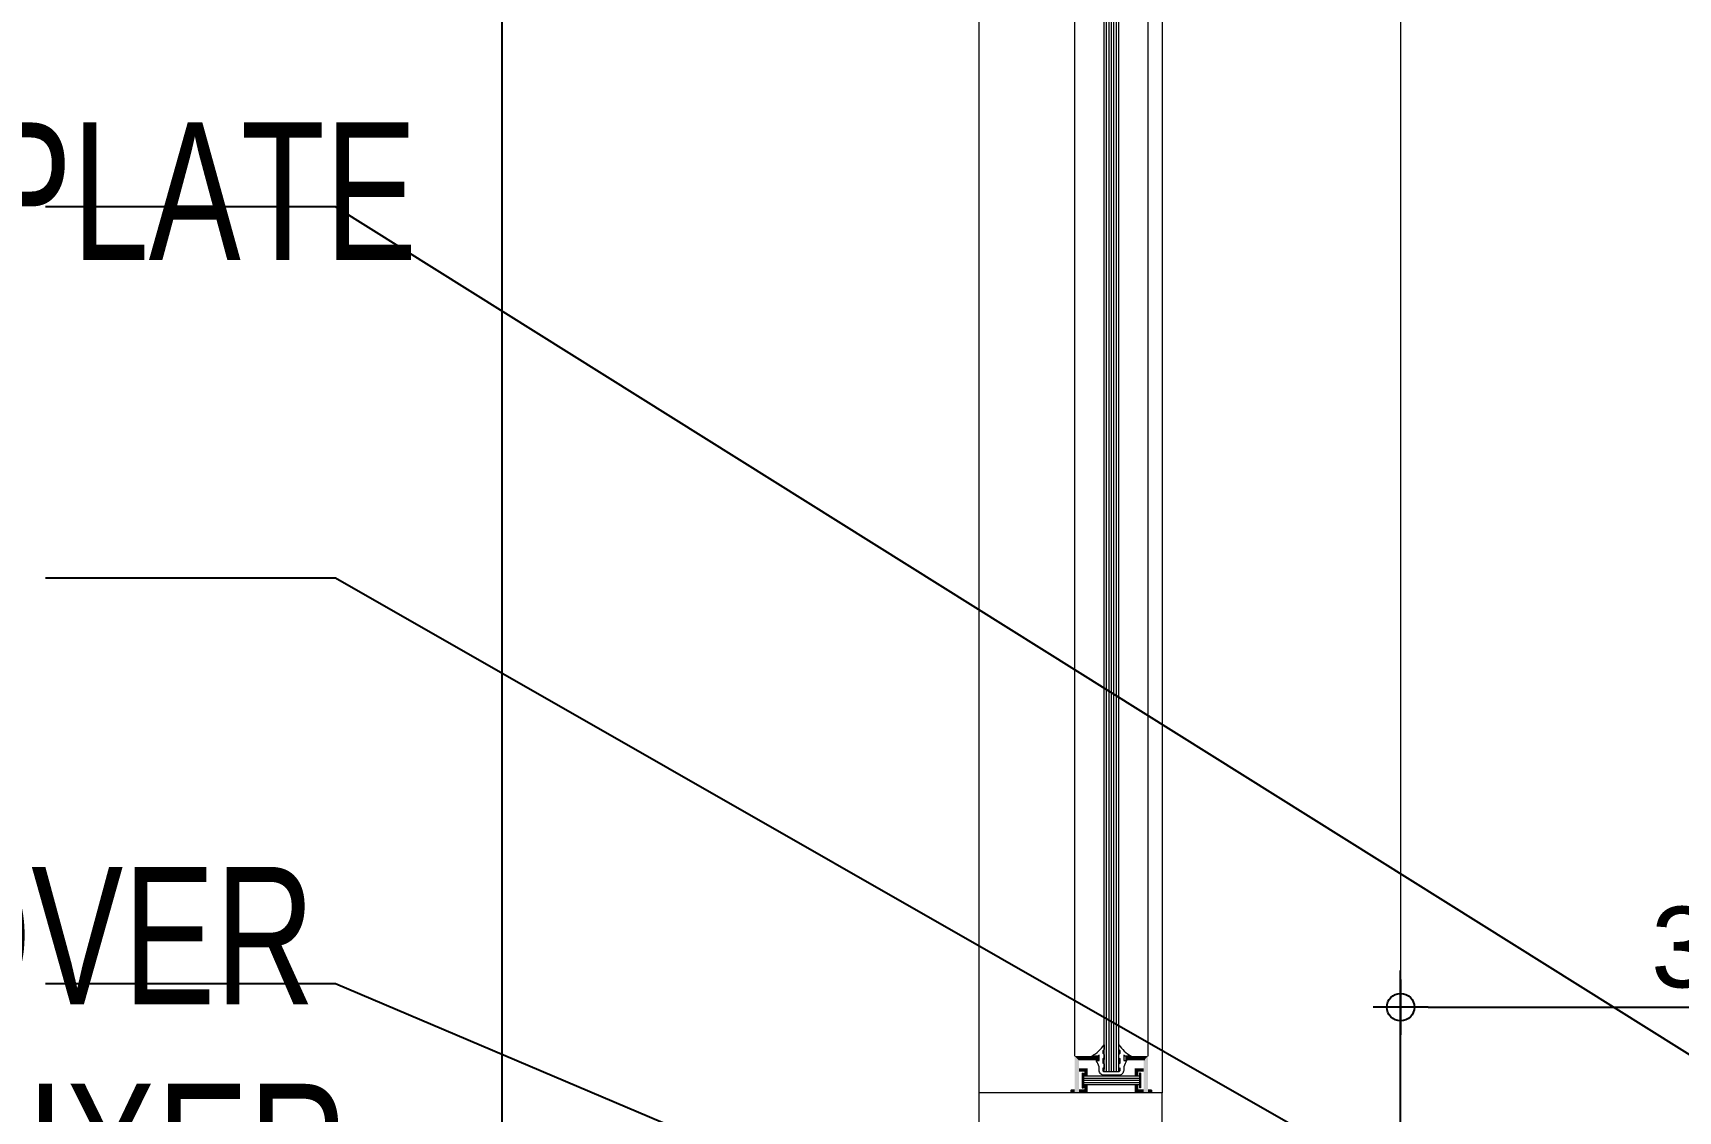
# Model space of a CAD drawing. Header units: inches. Extents: x 258415 to 640093, y 441672 to 945769.
# Drawn here: x 317313 to 318210, y 460884 to 461472 of the extents above; entities that cross this region are included whole.
import ezdxf

# ---------------------------------------------------------------- set-up
doc = ezdxf.new("R2010")
doc.units = ezdxf.units.IN
doc.header["$MEASUREMENT"] = 0
for name, color, linetype in [('A-DIMESNION-1', 7, 'Continuous'), ('CQ section wall', 3, 'Continuous'), ('CQ text label', 3, 'Continuous'), ('CQ_callout', 34, 'Continuous'), ('DIM', 251, 'Continuous'), ('Layer1', 1, 'Continuous')]:
    doc.layers.add(name, color=color, linetype=linetype)
for name, color, linetype, lineweight in [('A-FLOR-SLAB', 5, 'Continuous', 40), ('A-GLAZ', 134, 'Continuous', 18), ('A-RNDR-ALUM', 1, 'Continuous', 9), ('A-RNDR-PT36', 253, 'Continuous', 20), ('CQ Marble', 6, 'Continuous', 0)]:
    doc.layers.add(name, color=color, linetype=linetype, lineweight=lineweight)
doc.styles.add('DIM 50', font='romans.shx', dxfattribs={"width": 0.75, "height": 100})
doc.styles.get("Standard").update_dxf_attribs({"font": 'arial.ttf'})
doc.dimstyles.new('CQ Anno', dxfattribs={"dimscale": 40, "dimtxt": 2.2, "dimasz": 0.75, "dimexe": 1, "dimexo": 0.5, "dimgap": 0.5, "dimtad": 1, "dimrnd": 1, "dimdsep": 46, "dimtxsty": 'Standard', "dimblk": 'x-04-bw-gf-dim-50$0$DIM12', "dimcen": 0.0025, "dimdle": 0.5, "dimclrd": 8, "dimclre": 8, "dimclrt": 2, "dimazin": 2, "dimtfac": 1, "dimtix": 1, "dimtmove": 1, "dimatfit": 0, "dimfxl": 50, "dimtolj": 1, "dimtzin": 0, "dimlwd": -1, "dimarcsym": 1})
doc.dimstyles.get("Standard").update_dxf_attribs({"dimtxt": 0.18, "dimasz": 0.18, "dimexe": 0.18, "dimexo": 0.0625, "dimgap": 0.09, "dimtad": 0, "dimtih": 1, "dimtoh": 1, "dimdec": 4, "dimzin": 0, "dimdsep": 46, "dimtxsty": 'Standard', "dimcen": 0.09, "dimadec": 0, "dimazin": 0, "dimtfac": 1, "dimtdec": 4, "dimtofl": 0, "dimtmove": 0, "dimatfit": 3, "dimfxl": 1, "dimtolj": 1, "dimtzin": 0, "dimarcsym": 0})

# ---------------------------------------------------------------- blocks, each defined once
blk = doc.blocks.new('GLAZ-4')
at = {"layer": 'A-GLAZ'}
for p, q in [((-26.28, 561.56, 0), (-26.28, 1741.49, 0)), ((-24.95, 561.56, 0), (-24.95, 1741.49, 0)), ((-23.61, 561.56, 0), (-23.61, 1741.49, 0)), ((-22.28, 561.56, 0), (-22.28, 1741.49, 0)), ((-20.94, 561.56, 0), (-20.94, 1741.49, 0)), ((-19.61, 561.56, 0), (-19.61, 1741.49, 0)), ((-18.27, 561.56, 0), (-18.27, 1741.49, 0))]:
    blk.add_line(p, q, dxfattribs=at)
at = {"layer": 'A-RNDR-ALUM'}
for p, q in [((-49.99, 1775, 0), (-49.99, 550.02, 0)), ((49.99, 1775.02, 0), (49.99, 550, 0)), ((-38.16, 560.65, 0), (-37.5, 560.65, 0)), ((-38.16, 560.65, 0), (-38.16, 552.64, 0)), ((-38.16, 560.65, 0), (-37.5, 560.65, 0)), ((-38.16, 560.65, 0), (-38.16, 552.64, 0)), ((-37.5, 560.65, 0), (-37.5, 552.64, 0)), ((-37.5, 560.65, 0), (-37.5, 552.64, 0)), ((-37.5, 558.98, 0), (-7.06, 558.98, 0)), ((-37.5, 558.98, 0), (-7.06, 558.98, 0)), ((-37.5, 557.82, 0), (-7.06, 557.82, 0)), ((-37.5, 557.82, 0), (-7.06, 557.82, 0)), ((-37.5, 556.65, 0), (-7.06, 556.65, 0)), ((-37.5, 556.65, 0), (-7.06, 556.65, 0)), ((-36.02, 560.65, 0), (-35.35, 560.65, 0)), ((-36.02, 560.65, 0), (-35.35, 560.65, 0)), ((-6.39, 560.65, 0), (-7.06, 560.65, 0)), ((-7.06, 560.65, 0), (-7.06, 552.64, 0)), ((-6.39, 560.65, 0), (-7.06, 560.65, 0)), ((-7.06, 560.65, 0), (-7.06, 552.64, 0)), ((-6.39, 560.65, 0), (-6.39, 552.64, 0)), ((-6.39, 560.65, 0), (-6.39, 552.64, 0)), ((-38.16, 552.64, 0), (-37.5, 552.64, 0)), ((-38.16, 552.64, 0), (-37.5, 552.64, 0)), ((-37.5, 555.48, 0), (-7.06, 555.48, 0)), ((-37.5, 555.48, 0), (-7.06, 555.48, 0)), ((-37.5, 554.31, 0), (-7.06, 554.31, 0)), ((-37.5, 554.31, 0), (-7.06, 554.31, 0)), ((-36.02, 552.64, 0), (-35.35, 552.64, 0)), ((-36.02, 552.64, 0), (-35.35, 552.64, 0)), ((-6.39, 552.64, 0), (-7.06, 552.64, 0)), ((-6.39, 552.64, 0), (-7.06, 552.64, 0))]:
    blk.add_line(p, q, dxfattribs=at)
at = {"layer": 'A-RNDR-ALUM', "elevation": 0}
blk.add_lwpolyline([(-14, 567.63), (-15.6, 567.63), (-15.6, 570.55, 0.015553), (-14.78, 570.03), (-11.6, 570.03, -0.104304), (-18.27, 576.14), (-18.27, 573.56, 0.016036), (-17.6, 572.81), (-17.6, 571.56), (-18.27, 570.9), (-18.27, 568.06), (-17.6, 568.73), (-17.6, 566.36), (-18.27, 565.69), (-18.27, 562.86), (-17.6, 563.53), (-17.6, 562.22, -0.414214), (-18.27, 561.56), (-26.28, 561.56, -0.414214), (-26.95, 562.22), (-26.95, 563.53), (-26.28, 562.86), (-26.28, 565.69), (-26.95, 566.36), (-26.95, 568.73), (-26.28, 568.06), (-26.28, 570.9), (-26.95, 571.56), (-26.95, 572.81, 0.016036), (-26.28, 573.56), (-26.28, 576.14, -0.104304), (-32.95, 570.03), (-29.78, 570.03, 0.015553), (-28.95, 570.55), (-28.95, 567.63), (-30.55, 567.63, -0.021646), (-28.95, 564.1), (-28.95, 562.22, 0.414214), (-26.28, 559.55), (-18.27, 559.55, 0.414214), (-15.6, 562.22), (-15.6, 564.1, -0.021646)], format="xyb", close=True, dxfattribs=at)
blk.add_lwpolyline([(-49.99, 550.02), (49.99, 550.02), (49.99, 500.02), (-49.99, 500.02)], close=True, dxfattribs=at)
at = {"layer": 'A-RNDR-ALUM', "const_width": 0.928, "elevation": 0}
for points in [[(-43.69, 551.4, 0.414214), (-44.16, 550.93)], [(-43.69, 551.4, 0.414214), (-44.16, 550.93)], [(-0.72, 551.42, -0.414214), (-0.25, 550.95)], [(-0.72, 551.42, -0.414214), (-0.25, 550.95)]]:
    blk.add_lwpolyline(points, format="xyb", dxfattribs=at)
at = {"layer": 'A-RNDR-ALUM'}
for points in [[(-40.65, 568.83, 0), (-40.65, 570.03, 0), (-29.92, 568.83, 0), (-29.92, 570.03, 0)], [(-40.65, 568.83, 0), (-40.65, 570.03, 0), (-29.92, 568.83, 0), (-29.92, 570.03, 0)], [(-40.65, 567.63, 0), (-40.65, 568.83, 0), (-29.92, 567.63, 0), (-29.92, 568.83, 0)], [(-40.65, 567.63, 0), (-40.65, 568.83, 0), (-29.92, 567.63, 0), (-29.92, 568.83, 0)], [(-4.32, 568.83, 0), (-4.32, 570.03, 0), (-15.05, 568.83, 0), (-15.05, 570.03, 0)], [(-4.32, 568.83, 0), (-4.32, 570.03, 0), (-15.05, 568.83, 0), (-15.05, 570.03, 0)], [(-4.32, 567.63, 0), (-4.32, 568.83, 0), (-15.05, 567.63, 0), (-15.05, 568.83, 0)], [(-4.32, 567.63, 0), (-4.32, 568.83, 0), (-15.05, 567.63, 0), (-15.05, 568.83, 0)], [(-39.82, 563.35, 0), (-39.82, 561.48, 0), (-35.02, 563.35, 0), (-36.89, 561.48, 0)], [(-39.82, 563.35, 0), (-39.82, 561.48, 0), (-35.02, 563.35, 0), (-36.89, 561.48, 0)], [(-36.89, 559.34, 0), (-35.02, 559.34, 0), (-36.89, 561.48, 0), (-35.02, 563.35, 0)], [(-36.89, 559.34, 0), (-35.02, 559.34, 0), (-36.89, 561.48, 0), (-35.02, 563.35, 0)], [(-4.59, 563.35, 0), (-4.59, 561.48, 0), (-9.39, 563.35, 0), (-7.52, 561.48, 0)], [(-7.52, 559.34, 0), (-9.39, 559.34, 0), (-7.52, 561.48, 0), (-9.39, 563.35, 0)], [(-4.59, 563.35, 0), (-4.59, 561.48, 0), (-9.39, 563.35, 0), (-7.52, 561.48, 0)], [(-7.52, 559.34, 0), (-9.39, 559.34, 0), (-7.52, 561.48, 0), (-9.39, 563.35, 0)], [(-44.63, 550, 0), (-44.63, 550.93, 0), (-42.23, 550, 0), (-43.69, 550.93, 0)], [(-44.63, 550, 0), (-44.63, 550.93, 0), (-42.23, 550, 0), (-43.69, 550.93, 0)], [(-42.23, 550, 0), (-43.69, 550.93, 0), (-42.23, 551.87, 0), (-43.69, 551.87, 0)], [(-42.23, 550, 0), (-43.69, 550.93, 0), (-42.23, 551.87, 0), (-43.69, 551.87, 0)], [(-36.89, 551.87, 0), (-35.02, 550, 0), (-39.82, 551.87, 0), (-39.82, 550, 0)], [(-36.89, 551.87, 0), (-35.02, 550, 0), (-39.82, 551.87, 0), (-39.82, 550, 0)], [(-36.89, 554, 0), (-35.02, 554, 0), (-36.89, 551.87, 0), (-35.02, 550, 0)], [(-36.89, 554, 0), (-35.02, 554, 0), (-36.89, 551.87, 0), (-35.02, 550, 0)], [(-7.52, 554, 0), (-9.39, 554, 0), (-7.52, 551.87, 0), (-9.39, 550, 0)], [(-7.52, 554, 0), (-9.39, 554, 0), (-7.52, 551.87, 0), (-9.39, 550, 0)], [(-7.52, 551.87, 0), (-9.39, 550, 0), (-4.59, 551.87, 0), (-4.59, 550, 0)], [(-7.52, 551.87, 0), (-9.39, 550, 0), (-4.59, 551.87, 0), (-4.59, 550, 0)], [(-2.19, 550, 0), (-0.72, 550.93, 0), (-2.19, 551.87, 0), (-0.72, 551.87, 0)], [(-2.19, 550, 0), (-0.72, 550.93, 0), (-2.19, 551.87, 0), (-0.72, 551.87, 0)], [(0.22, 550, 0), (0.22, 550.93, 0), (-2.19, 550, 0), (-0.72, 550.93, 0)], [(0.22, 550, 0), (0.22, 550.93, 0), (-2.19, 550, 0), (-0.72, 550.93, 0)]]:
    blk.add_solid(points, dxfattribs=at)
for points in [[(-42.23, 570.04, 0), (-39.82, 567.63, 0), (-42.23, 550, 0), (-39.82, 550, 0)], [(-42.23, 570.04, 0), (-39.82, 567.63, 0), (-40.09, 570.04, 0), (-40.09, 567.63, 0)], [(-42.23, 570.04, 0), (-39.82, 567.63, 0), (-42.23, 550, 0), (-39.82, 550, 0)], [(-42.23, 570.04, 0), (-39.82, 567.63, 0), (-40.09, 570.04, 0), (-40.09, 567.63, 0)], [(-4.59, 567.63, 0), (-2.19, 570.04, 0), (-4.59, 550, 0), (-2.19, 550, 0)], [(-2.19, 570.04, 0), (-4.59, 567.63, 0), (-4.32, 570.04, 0), (-4.32, 567.63, 0)], [(-4.59, 567.63, 0), (-2.19, 570.04, 0), (-4.59, 550, 0), (-2.19, 550, 0)], [(-2.19, 570.04, 0), (-4.59, 567.63, 0), (-4.32, 570.04, 0), (-4.32, 567.63, 0)]]:
    blk.add_trace(points, dxfattribs=at)
at = {"layer": 'A-RNDR-PT36'}
for p, q in [((-42.23, 570.04, 0), (-42.23, 1730.01, 0)), ((-2.19, 1730.01, 0), (-2.19, 570.04, 0))]:
    blk.add_line(p, q, dxfattribs=at)
blk = doc.blocks.new('ff12 section a and b')
at = {"layer": 'CQ Marble'}
blk.add_line((312405.44, 462113.85, 0), (312405.44, 460873.85, 0), dxfattribs=at)
at = {"layer": 'Layer1', "elevation": 0}
blk.add_lwpolyline([(312895.44, 460323.85), (312895.44, 462643.85)], dxfattribs=at)
at = {"layer": 'A-FLOR-SLAB'}
blk.add_blockref('GLAZ-4', (312585.43, 460343.83, 0), dxfattribs=at)
blk = doc.blocks.new('x-04-bw-gf-dim-50$0$DIM12')
blk.add_line((0, -1), (0, 1))
at = {"color": 8}
blk.add_line((-1, 0), (1, 0), dxfattribs=at)
blk.add_circle((0, 0), 0.5)
blk = doc.blocks.new('*D364')
at = {"layer": 'A-DIMESNION-1', "color": 8, "lineweight": -2, "ltscale": 0.05, "transparency": 16777216}
for p, q in [((318149.8, 463323.83), (315854.24, 463323.83)), ((317843.29, 459723.85), (315854.24, 459723.85))]:
    blk.add_line(p, q, dxfattribs=at)
at = {"layer": 'A-DIMESNION-1', "color": 8, "ltscale": 0.05, "transparency": 16777216}
blk.add_line((315894.24, 463303.83), (315894.24, 459743.85), dxfattribs=at)
at = {"layer": 'Defpoints', "color": 0, "linetype": 'Continuous', "ltscale": 0.05, "transparency": 16777216}
for p in [(318169.8, 463323.83, 0), (315894.24, 459723.85), (317863.29, 459723.85, 0)]:
    blk.add_point(p, dxfattribs=at)
at = {"layer": 'A-DIMESNION-1', "color": 8, "linetype": 'Continuous', "ltscale": 0.05, "transparency": 16777216, "xscale": 20, "yscale": 20, "zscale": 20}
for p, rotation in [((315894.24, 463323.83), 90), ((315894.24, 459723.85), 270)]:
    blk.add_blockref('x-04-bw-gf-dim-50$0$DIM12', p, dxfattribs=dict(at, rotation=rotation))
at = {"layer": 'A-DIMESNION-1', "color": 2, "linetype": 'Continuous', "ltscale": 0.05, "transparency": 16777216, "insert": (315865.76, 461523.84), "char_height": 44, "attachment_point": 5, "rotation": 90}
blk.add_mtext('\\A1;3600', dxfattribs=at)
blk = doc.blocks.new('*D365')
at = {"layer": 'A-DIMESNION-1', "color": 8, "lineweight": -2, "ltscale": 0.05, "transparency": 16777216}
for p, q in [((318249.8, 462723.85), (316094.5, 462723.85)), ((317843.29, 459723.85), (316094.5, 459723.85))]:
    blk.add_line(p, q, dxfattribs=at)
at = {"layer": 'A-DIMESNION-1', "color": 8, "ltscale": 0.05, "transparency": 16777216}
blk.add_line((316134.5, 462703.85), (316134.5, 459743.85), dxfattribs=at)
at = {"layer": 'Defpoints', "color": 0, "linetype": 'Continuous', "ltscale": 0.05, "transparency": 16777216}
for p in [(318269.8, 462723.85, 0), (316134.5, 459723.85), (317863.29, 459723.85, 0)]:
    blk.add_point(p, dxfattribs=at)
at = {"layer": 'A-DIMESNION-1', "color": 8, "linetype": 'Continuous', "ltscale": 0.05, "transparency": 16777216, "xscale": 20, "yscale": 20, "zscale": 20}
for p, rotation in [((316134.5, 462723.85), 90), ((316134.5, 459723.85), 270)]:
    blk.add_blockref('x-04-bw-gf-dim-50$0$DIM12', p, dxfattribs=dict(at, rotation=rotation))
at = {"layer": 'A-DIMESNION-1', "color": 2, "linetype": 'Continuous', "ltscale": 0.05, "transparency": 16777216, "insert": (316106.02, 461223.85), "char_height": 44, "attachment_point": 5, "rotation": 90}
blk.add_mtext('\\A1;3000', dxfattribs=at)
blk = doc.blocks.new('*D369')
at = {"layer": 'Defpoints', "color": 0, "transparency": 16777216}
for p in [(318434.34, 460940.49), (318434.34, 460777.97, 0), (318058.82, 460744)]:
    blk.add_point(p, dxfattribs=at)
at = {"layer": 'DIM', "color": 8, "lineweight": -2, "transparency": 16777216}
for p, q in [((318058.82, 460754), (318058.82, 460960.49)), ((318434.34, 460787.97), (318434.34, 460960.49))]:
    blk.add_line(p, q, dxfattribs=at)
at = {"layer": 'DIM', "color": 8, "transparency": 16777216}
blk.add_line((318073.82, 460940.49), (318419.34, 460940.49), dxfattribs=at)
at = {"layer": 'DIM', "color": 8, "transparency": 16777216, "xscale": 15, "yscale": 15, "zscale": 15, "rotation": 180}
blk.add_blockref('x-04-bw-gf-dim-50$0$DIM12', (318058.82, 460940.49), dxfattribs=at)
at = {"layer": 'DIM', "color": 8, "transparency": 16777216, "xscale": 15, "yscale": 15, "zscale": 15}
blk.add_blockref('x-04-bw-gf-dim-50$0$DIM12', (318434.34, 460940.49), dxfattribs=at)
at = {"layer": 'DIM', "color": 2, "transparency": 16777216, "insert": (318246.58, 460972.97), "char_height": 44, "attachment_point": 5}
blk.add_mtext('\\A1;376', dxfattribs=at)

msp = doc.modelspace()

# ---------------------------------------------------------------- block references
at = {"layer": 'CQ section wall', "xscale": -1}
msp.add_blockref('ff12 section a and b', (630464.254, 0), dxfattribs=at)

# ---------------------------------------------------------------- texts
at = {"layer": 'CQ text label', "color": 3, "ltscale": 500, "char_height": 75, "width": 1867.39225, "attachment_point": 1, "style": 'DIM 50'}
for s, insert in [('{\\fCityBlueprint|b0|i0|c2|p2;(SMDS 2217) PUSH PLATE}', (316577.617, 461422.825, 0)), ('{\\fCityBlueprint|b0|i0|c2|p2;(SMDS 2202)SEAT COVER}', (316526.109, 461016.95, 0)), ('{\\fCityBlueprint|b0|i0|c2|p2;(SMDS 2206) BIDET MIXER}', (316527.656, 460898.722))]:
    msp.add_mtext(s, dxfattribs=dict(at, insert=insert))

# ---------------------------------------------------------------- dimensions: what is measured, and where the dimension line sits
at = {"layer": 'A-DIMESNION-1', "color": 64, "linetype": 'Continuous', "ltscale": 0.05}
for base, p1, picture, middle in [((315894.243, 459723.855, 0), (318169.797, 463323.832, 0), '*D364', (315865.762, 461523.844, 0)), ((316134.5, 459723.855, 0), (318269.795, 462723.855, 0), '*D365', (316106.02, 461223.855, 0))]:
    dim = msp.add_linear_dim(base=base, p1=p1, p2=(317863.294, 459723.855, -0.001), angle=90, dimstyle='CQ Anno', override={"dimscale": 0, "dimasz": 1, "dimexe": 2, "dimexo": 1, "dimgap": 0.3, "dimcen": 0.005}, dxfattribs=at)
    dim.commit()
    dim.dimension.update_dxf_attribs({"geometry": picture, "text_midpoint": middle})
at = {"layer": 'DIM', "color": 8}
dim = msp.add_linear_dim(base=(318434.34, 460940.493), p1=(318058.818, 460744), p2=(318434.34, 460777.971, 0), angle=180, dimstyle='CQ Anno', override={"dimscale": 20}, dxfattribs=at)
dim.commit()
dim.dimension.update_dxf_attribs({"geometry": '*D369', "text_midpoint": (318246.579, 460972.973)})

# ---------------------------------------------------------------- leaders
at = {"layer": 'CQ_callout'}
for points in [[(318434.34, 460777.971), (317477.939, 461376.776), (317319.756, 461376.776)], [(318202.097, 460760.612), (317477.939, 461174.362), (317319.756, 461174.362)], [(318392.636, 460565.321), (317477.939, 460953.164), (317319.756, 460953.164)]]:
    msp.add_leader(points, dimstyle='Standard', override={"dimasz": 10, "dimldrblk": 'Dot', "dimfxl": 0.1, "dimarcsym": 2}, dxfattribs=at)

doc.saveas('drawing.dxf')
